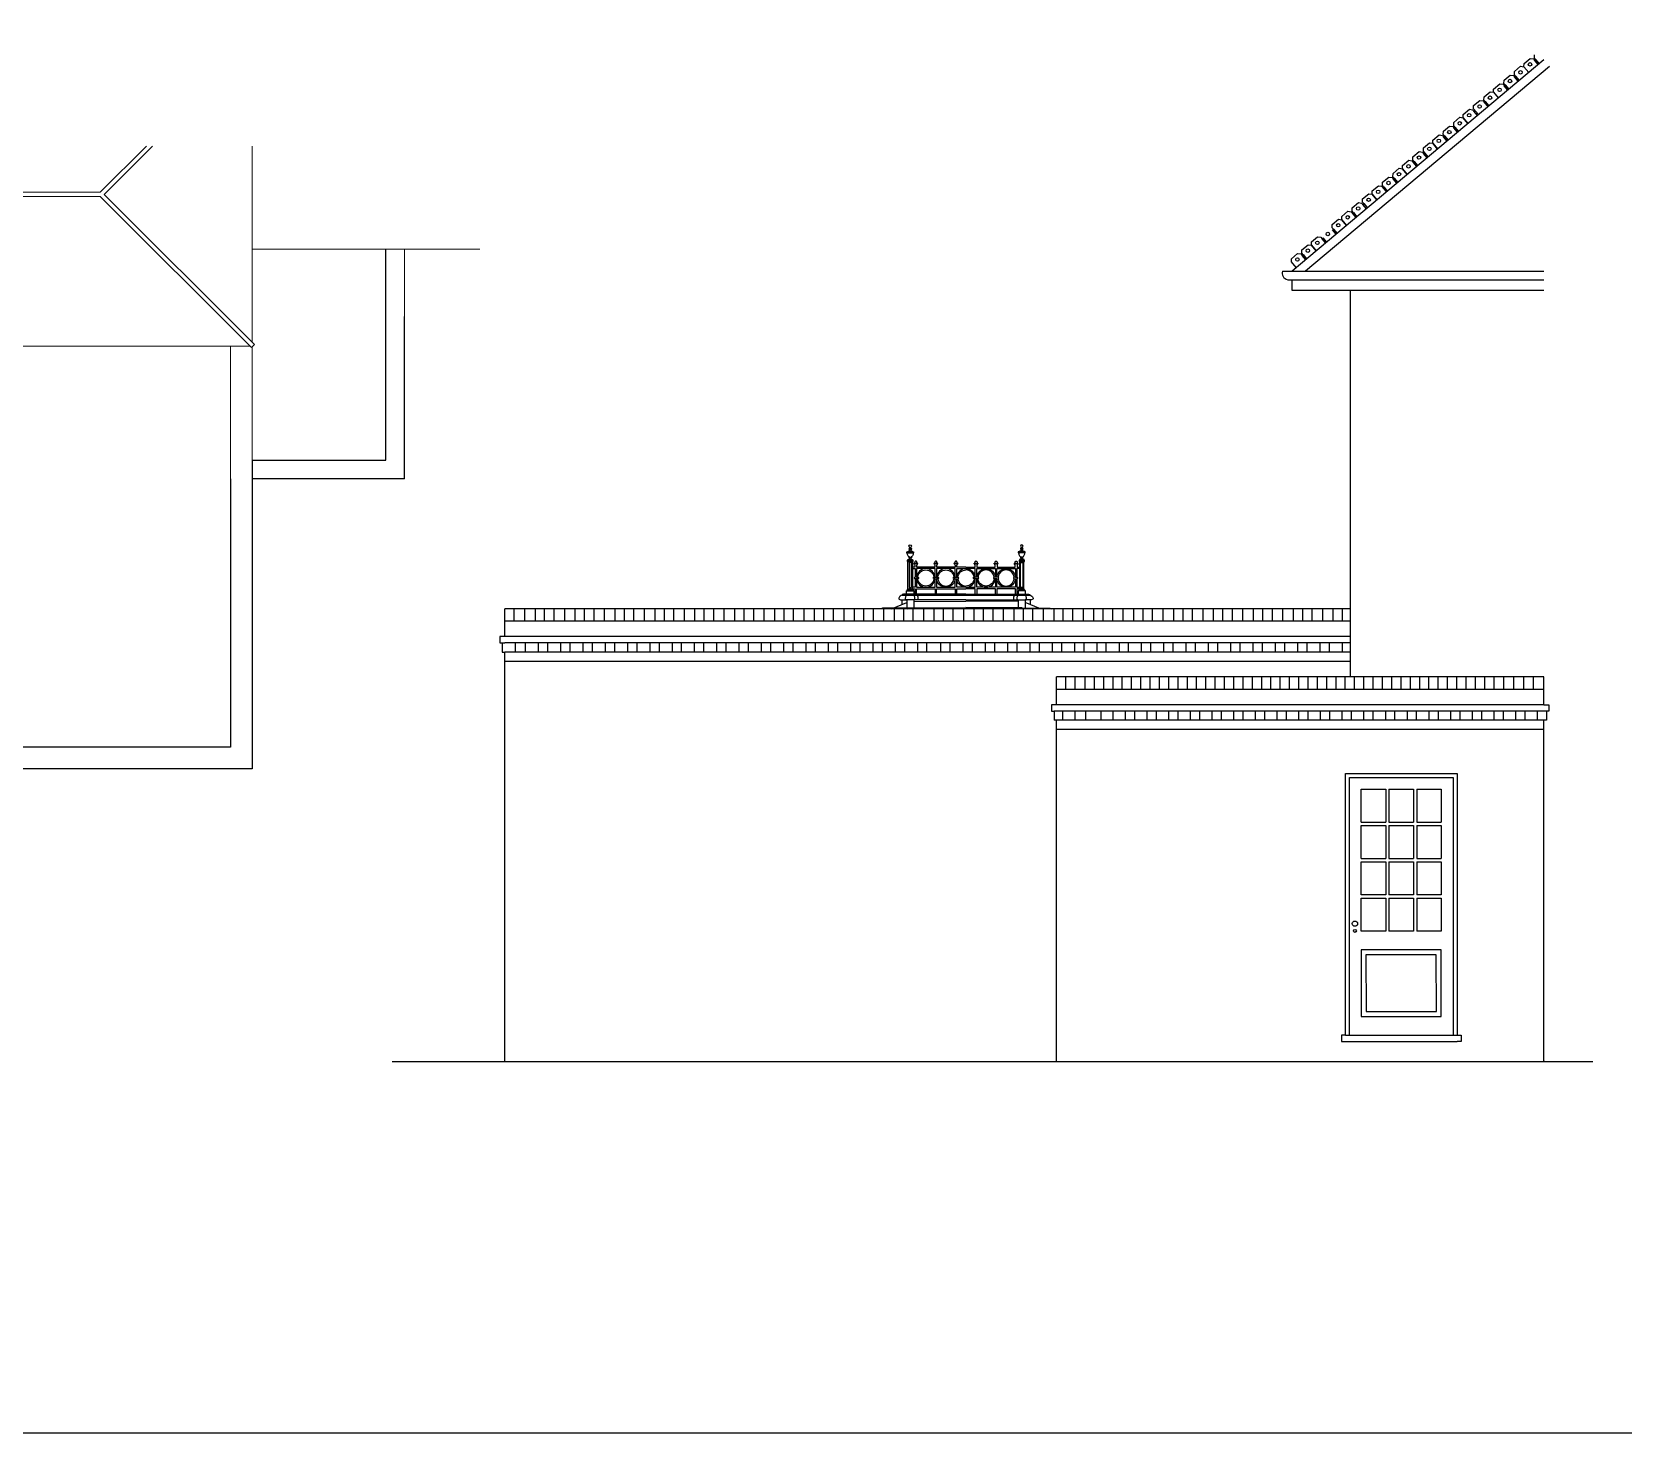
# Model space of a CAD drawing. Header units: millimetres. Extents: x -5841 to 140562, y 1006 to 102310.
# Drawn here: x 29485 to 42328, y 1006 to 12316 of the extents above; entities that cross this region are included whole.
import ezdxf

# ---------------------------------------------------------------- set-up
doc = ezdxf.new("R2010")
doc.units = ezdxf.units.MM
doc.header["$LTSCALE"] = 10
doc.layers.add('CONCEPT HOUSE', color=7, linetype='Continuous')
doc.layers.add('PDF17_0', color=7, linetype='Continuous')

msp = doc.modelspace()

# ---------------------------------------------------------------- linework, layer by layer
at = {"color": 140, "ltscale": 10, "transparency": 33554559}
for points in [[(41566.3, 11987.8), (41527.7, 12033.7), (41528.2, 12060.3), (41577.9, 12102.1), (41604.2, 12098.1), (41642.8, 12052.2)], [(41650.5, 12058.6), (41611.8, 12104.5), (41612.3, 12131.1)], [(41642.8, 12052.2), (41613.8, 12086.6), (41621.5, 12093), (41650.5, 12058.6)], [(41405.1, 11853.2), (41366.4, 11899.1), (41367, 11925.7), (41416.7, 11967.5), (41443, 11963.5), (41481.6, 11917.6)], [(41489.2, 11924), (41450.6, 11969.9), (41451.1, 11996.5), (41500.9, 12038.4), (41527.1, 12034.3), (41565.8, 11988.4)], [(41481.6, 11917.6), (41452.6, 11952), (41460.3, 11958.5), (41489.2, 11924)], [(41243.5, 11719), (41204.9, 11764.9), (41205.4, 11791.5), (41255.2, 11833.3), (41281.4, 11829.3), (41320.1, 11783.4)], [(41320.9, 11782.4), (41282.3, 11828.3), (41282.8, 11854.9), (41332.5, 11896.7), (41358.8, 11892.7), (41397.4, 11846.8)], [(41397.4, 11846.8), (41368.4, 11881.2), (41376.1, 11887.6), (41405.1, 11853.2)], [(41075.2, 11577.4), (41036.6, 11623.3), (41037.1, 11649.8), (41086.8, 11691.7), (41113.1, 11687.7), (41151.7, 11641.7)], [(41159.4, 11648.2), (41120.7, 11694.1), (41121.3, 11720.7), (41171, 11762.5), (41197.3, 11758.5), (41235.9, 11712.6)], [(41235.9, 11712.6), (41206.9, 11747), (41214.6, 11753.4), (41243.5, 11719)], [(40999.3, 11512.2), (40960.7, 11558.1), (40961.2, 11584.7), (41011, 11626.5), (41037.2, 11622.5), (41075.9, 11576.6)], [(41151.7, 11641.7), (41122.7, 11676.2), (41130.4, 11682.6), (41159.4, 11648.2)], [(40831, 11370.5), (40792.4, 11416.5), (40792.9, 11443), (40842.6, 11484.9), (40868.9, 11480.8), (40907.5, 11434.9)], [(40915.2, 11441.4), (40876.5, 11487.3), (40877.1, 11513.9), (40926.8, 11555.7), (40953.1, 11551.7), (40991.7, 11505.8)], [(40907.5, 11434.9), (40878.6, 11469.4), (40886.2, 11475.8), (40915.2, 11441.4)], [(40991.7, 11505.8), (40962.7, 11540.2), (40970.4, 11546.6), (40999.3, 11512.2)], [(40670, 11235.7), (40631.4, 11281.6), (40631.9, 11308.2), (40681.7, 11350), (40707.9, 11346), (40746.6, 11300.1)], [(40754.2, 11306.5), (40715.6, 11352.4), (40716.1, 11379), (40765.8, 11420.8), (40792.1, 11416.8), (40830.7, 11370.9)], [(40746.6, 11300.1), (40717.6, 11334.5), (40725.2, 11340.9), (40754.2, 11306.5)], [(40509, 11100.9), (40470.3, 11146.8), (40470.9, 11173.4), (40520.6, 11215.3), (40546.9, 11211.2), (40585.5, 11165.3)], [(40585.9, 11164.9), (40547.3, 11210.8), (40547.8, 11237.3), (40597.5, 11279.2), (40623.8, 11275.2), (40662.4, 11229.2)], [(40662.4, 11229.2), (40633.4, 11263.7), (40641.1, 11270.1), (40670, 11235.7)], [(40340.6, 10959.3), (40302, 11005.2), (40302.5, 11031.8), (40352.3, 11073.6), (40378.5, 11069.6), (40417.2, 11023.7)], [(40424.8, 11030.1), (40386.2, 11076), (40386.7, 11102.6), (40436.4, 11144.4), (40462.7, 11140.4), (40501.3, 11094.5)], [(40417.2, 11023.7), (40388.2, 11058.1), (40395.8, 11064.5), (40424.8, 11030.1)], [(40501.3, 11094.5), (40472.4, 11128.9), (40480, 11135.4), (40509, 11100.9)], [(40179.8, 10824.3), (40141.1, 10870.2), (40141.7, 10896.8), (40191.4, 10938.6), (40217.7, 10934.6), (40256.3, 10888.7)], [(40263.9, 10895.1), (40225.3, 10941), (40225.8, 10967.6), (40275.6, 11009.5), (40301.8, 11005.4), (40340.5, 10959.5)], [(40256.3, 10888.7), (40227.3, 10923.1), (40235, 10929.6), (40263.9, 10895.1)], [(40018.8, 10689.4), (39980.2, 10735.3), (39980.7, 10761.9), (40030.4, 10803.8), (40056.7, 10799.7), (40095.3, 10753.8)], [(40095.6, 10753.5), (40057, 10799.4), (40057.5, 10825.9), (40107.2, 10867.8), (40133.5, 10863.8), (40172.1, 10817.9)], [(40172.1, 10817.9), (40143.2, 10852.3), (40150.8, 10858.7), (40179.8, 10824.3)], [(39850.5, 10547.8), (39811.8, 10593.7), (39812.4, 10620.3), (39862.1, 10662.1), (39888.4, 10658.1), (39927, 10612.2)], [(40011.2, 10683), (39982.2, 10717.4), (39989.8, 10723.9), (40018.8, 10689.4)], [(39773.7, 10483.7), (39735, 10529.6), (39735.6, 10556.2), (39785.3, 10598.1), (39811.6, 10594), (39850.2, 10548.1)], [(39927, 10612.2), (39898, 10646.6), (39905.7, 10653), (39934.6, 10618.6)], [(39689.5, 10412.9), (39650.9, 10458.8), (39651.4, 10485.4), (39701.1, 10527.2), (39727.4, 10523.2), (39766, 10477.3)], [(39660.5, 10447.3), (39660.5, 10447.3), (39689.5, 10412.9)], [(39681.9, 10406.5), (39681.7, 10406.7)], [(39681.7, 10406.7), (39681.9, 10406.5)], [(39766, 10477.3), (39737, 10511.7), (39744.7, 10518.2), (39773.7, 10483.7)]]:
    msp.add_lwpolyline(points, dxfattribs=at)
for centre in [(41499.2, 11989.9), (41576.2, 12053.6), (41330.8, 11848.2), (41415, 11919.1), (41169.3, 11714), (41253.5, 11784.9), (41009.3, 11578.1), (41085.1, 11643.2), (40840.9, 11436.4), (40925.1, 11507.2), (40680, 11301.5), (40764.1, 11372.4), (40518.9, 11166.8), (40595.8, 11230.7), (40434.7, 11096), (40273.9, 10961), (40350.6, 11025.1), (40105.5, 10819.3), (40189.7, 10890.2), (39944.6, 10684.5), (40028.7, 10755.3), (39783.6, 10549.6), (39860.4, 10613.6), (39699.4, 10478.8)]:
    msp.add_circle(centre, 14, dxfattribs=at)
at = {"layer": 'CONCEPT HOUSE', "color": 140, "ltscale": 10}
for p, q in [((32342.8, 8858.9), (32342.8, 10560.9)), ((39578.4, 10385.7), (41688.7, 10385.7)), ((39620.8, 10315.7), (41688.7, 10315.7)), ((41688.7, 10229.9), (39656.6, 10229.9)), ((40126.8, 7109.4), (40126.8, 10229.9)), ((32492.5, 8709.3), (32492.5, 10020)), ((31262.2, 8858.9), (32342.8, 8858.9)), ((32492.5, 8709.3), (32087, 8709.3)), ((33301.8, 7435), (33301.8, 7660)), ((40126.8, 7660), (33301.8, 7660)), ((40126.8, 7560), (33301.8, 7560)), ((33301.8, 7435), (33261.8, 7435)), ((33261.8, 7435), (33261.8, 7385)), ((33261.8, 7385), (33301.8, 7385)), ((33281.8, 7385), (33281.8, 7310)), ((40126.8, 7435), (33301.8, 7435)), ((40126.8, 7385), (33301.8, 7385)), ((33281.8, 7310), (33301.8, 7310)), ((33301.8, 4005), (33301.8, 7310)), ((40126.8, 7310), (33301.8, 7310)), ((40126.8, 7235), (33301.8, 7235)), ((37754.9, 6884.4), (37754.9, 7109.4)), ((41688.9, 7109.4), (37754.9, 7109.4)), ((41688.9, 6884.4), (41688.9, 7109.4)), ((41688.9, 7009.4), (37754.9, 7009.4)), ((41688.9, 7012.2), (41689, 7012.2)), ((37754.9, 6884.4), (37714.9, 6884.4)), ((37714.9, 6884.4), (37714.9, 6834.4)), ((37714.9, 6834.4), (37734.9, 6834.4)), ((41728.9, 6834.4), (37734.9, 6834.4)), ((37734.9, 6834.4), (37734.9, 6759.4)), ((41688.9, 6884.4), (37754.9, 6884.4)), ((37829.9, 6884.4), (37829.9, 6884.5)), ((41688.9, 6884.4), (41728.9, 6884.4)), ((41708.9, 6834.4), (41708.9, 6759.4)), ((41728.9, 6884.4), (41728.9, 6834.4)), ((37754.9, 6759.4), (37734.9, 6759.4)), ((41708.9, 6759.4), (37734.9, 6759.4)), ((37754.9, 4005), (37754.9, 6759.4)), ((41688.9, 6684.4), (37754.9, 6684.4)), ((41688.9, 4010.8), (41688.9, 6759.5)), ((31087.6, 6542.2), (27412.6, 6542.2)), ((31262.6, 6367.2), (27237.6, 6367.2)), ((40086.3, 6171.8), (40085.9, 6173.8)), ((40086.3, 6171.8), (40086.4, 6171.8)), ((40412.3, 6203.8), (40412.3, 5936.8)), ((40438.3, 6203.8), (40438.3, 5936.8)), ((40636.3, 6203.8), (40636.3, 5936.8)), ((40662.3, 6203.8), (40662.3, 5936.8)), ((40214.3, 5936.8), (40412.3, 5936.8)), ((40214.3, 5910.8), (40412.3, 5910.8)), ((40412.3, 5910.8), (40412.3, 5643.8)), ((40438.3, 5936.8), (40636.3, 5936.8)), ((40438.3, 5910.8), (40438.3, 5643.8)), ((40438.3, 5910.8), (40636.3, 5910.8)), ((40636.3, 5910.8), (40636.3, 5643.8)), ((40662.3, 5936.8), (40860.5, 5936.8)), ((40662.3, 5910.8), (40662.3, 5643.8)), ((40662.3, 5910.8), (40860.5, 5910.8)), ((40214.3, 5643.8), (40412.3, 5643.8)), ((40214.3, 5617.8), (40412.3, 5617.8)), ((40412.3, 5617.8), (40412.3, 5350.8)), ((40438.3, 5643.8), (40636.3, 5643.8)), ((40438.3, 5617.8), (40438.3, 5350.8)), ((40438.3, 5617.8), (40636.3, 5617.8)), ((40636.3, 5617.8), (40636.3, 5350.8)), ((40662.3, 5643.8), (40860.5, 5643.8)), ((40662.3, 5617.8), (40662.3, 5350.8)), ((40662.3, 5617.8), (40860.5, 5617.8)), ((40214.3, 5324.8), (40412.3, 5324.8)), ((40412.3, 5324.8), (40412.3, 5057.8)), ((40438.3, 5324.8), (40438.3, 5057.8)), ((40438.3, 5324.8), (40636.3, 5324.8)), ((40636.3, 5324.8), (40636.3, 5057.8)), ((40662.3, 5324.8), (40662.3, 5057.8)), ((40662.3, 5324.8), (40860.5, 5324.8)), ((40087.7, 4218.2), (40988.9, 4218.2)), ((40087.7, 4168.2), (40988.9, 4168.2)), ((32392.4, 4005), (42082.7, 4005)), ((41688.9, 4010.8), (41688.9, 4005))]:
    msp.add_line(p, q, dxfattribs=at)
at = {"layer": 'CONCEPT HOUSE', "color": 140, "ltscale": 10, "transparency": 33554559}
for p, q in [((36506.8, 7732.3), (36506.8, 7694.4)), ((36508.9, 7768.3), (37539.8, 7768.3)), ((36546.4, 7732.3), (36546.4, 7660)), ((36602.3, 7732.3), (36602.3, 7668.3)), ((37446.4, 7732.3), (37446.4, 7668.3)), ((37502.3, 7732.3), (37502.3, 7660)), ((37541.8, 7732.3), (37541.8, 7694.4)), ((33378.8, 7560.1), (33378.8, 7660)), ((33463.8, 7560.1), (33463.8, 7660)), ((33548.8, 7560.1), (33548.8, 7660)), ((33623.8, 7560.1), (33623.8, 7660)), ((33700.8, 7560.1), (33700.8, 7660)), ((33785.8, 7560.1), (33785.8, 7660)), ((33870.8, 7560.1), (33870.8, 7660)), ((33945.8, 7560.1), (33945.8, 7660)), ((34022.8, 7560.1), (34022.8, 7660)), ((34107.8, 7560.1), (34107.8, 7660)), ((34192.8, 7560.1), (34192.8, 7660)), ((34267.8, 7560.1), (34267.8, 7660)), ((34344.8, 7560.1), (34344.8, 7660)), ((34429.8, 7560.1), (34429.8, 7660)), ((34514.8, 7560.1), (34514.8, 7660)), ((34589.8, 7560.1), (34589.8, 7660)), ((34666.8, 7560.1), (34666.8, 7660)), ((34751.8, 7560.1), (34751.8, 7660)), ((34836.8, 7560.1), (34836.8, 7660)), ((34911.8, 7560.1), (34911.8, 7660)), ((34988.8, 7560.1), (34988.8, 7660)), ((35073.8, 7560.1), (35073.8, 7660)), ((35158.8, 7560.1), (35158.8, 7660)), ((35233.8, 7560.1), (35233.8, 7660)), ((35310.8, 7560.1), (35310.8, 7660)), ((35395.8, 7560.1), (35395.8, 7660)), ((35480.8, 7560.1), (35480.8, 7660)), ((35555.8, 7560.1), (35555.8, 7660)), ((35632.8, 7560.1), (35632.8, 7660)), ((35717.8, 7560.1), (35717.8, 7660)), ((35802.8, 7560.1), (35802.8, 7660)), ((35877.8, 7560.1), (35877.8, 7660)), ((35954.8, 7560.1), (35954.8, 7660)), ((36039.8, 7560.1), (36039.8, 7660)), ((36124.8, 7560.1), (36124.8, 7660)), ((36199.8, 7560.1), (36199.8, 7660)), ((36276.8, 7560.1), (36276.8, 7660)), ((36361.8, 7560.1), (36361.8, 7660)), ((36446.8, 7560.1), (36446.8, 7660)), ((36521.8, 7560.1), (36521.8, 7660)), ((36598.8, 7560.1), (36598.8, 7660)), ((36683.8, 7560.1), (36683.8, 7660)), ((36768.8, 7560.1), (36768.8, 7660)), ((36843.8, 7560.1), (36843.8, 7660)), ((36920.8, 7560.1), (36920.8, 7660)), ((37005.8, 7560.1), (37005.8, 7660)), ((37090.8, 7560.1), (37090.8, 7660)), ((37165.8, 7560.1), (37165.8, 7660)), ((37242.8, 7560.1), (37242.8, 7660)), ((37327.8, 7560.1), (37327.8, 7660)), ((37412.8, 7560.1), (37412.8, 7660)), ((37487.8, 7560.1), (37487.8, 7660)), ((37564.8, 7560.1), (37564.8, 7660)), ((37649.8, 7560.1), (37649.8, 7660)), ((37734.8, 7560.1), (37734.8, 7660)), ((37809.8, 7560.1), (37809.8, 7660)), ((37886.8, 7560.1), (37886.8, 7660)), ((37971.8, 7560.1), (37971.8, 7660)), ((38056.8, 7560.1), (38056.8, 7660)), ((38131.8, 7560.1), (38131.8, 7660)), ((38208.8, 7560.1), (38208.8, 7660)), ((38293.8, 7560.1), (38293.8, 7660)), ((38378.8, 7560.1), (38378.8, 7660)), ((38453.8, 7560.1), (38453.8, 7660)), ((38530.8, 7560.1), (38530.8, 7660)), ((38615.8, 7560.1), (38615.8, 7660)), ((38700.8, 7560.1), (38700.8, 7660)), ((38775.8, 7560.1), (38775.8, 7660)), ((38852.8, 7560.1), (38852.8, 7660)), ((38937.8, 7560.1), (38937.8, 7660)), ((39022.8, 7560.1), (39022.8, 7660)), ((39097.8, 7560.1), (39097.8, 7660)), ((39174.8, 7560.1), (39174.8, 7660)), ((39259.8, 7560.1), (39259.8, 7660)), ((39344.8, 7560.1), (39344.8, 7660)), ((39419.8, 7560.1), (39419.8, 7660)), ((39496.8, 7560.1), (39496.8, 7660)), ((39581.8, 7560.1), (39581.8, 7660)), ((39666.8, 7560.1), (39666.8, 7660)), ((39741.8, 7560.1), (39741.8, 7660)), ((39818.8, 7560.1), (39818.8, 7660)), ((39903.8, 7560.1), (39903.8, 7660)), ((39988.8, 7560.1), (39988.8, 7660)), ((40063.8, 7560.1), (40063.8, 7660)), ((33386.8, 7385), (33386.8, 7310)), ((33466.8, 7385), (33466.8, 7310)), ((33571.8, 7385), (33571.8, 7310)), ((33646.8, 7385), (33646.8, 7310)), ((33751.8, 7385), (33751.8, 7310)), ((33826.8, 7385), (33826.8, 7310)), ((33931.8, 7385), (33931.8, 7310)), ((34006.8, 7385), (34006.8, 7310)), ((34111.8, 7385), (34111.8, 7310)), ((34186.8, 7385), (34186.8, 7310)), ((34291.8, 7385), (34291.8, 7310)), ((34366.8, 7385), (34366.8, 7310)), ((34471.8, 7385), (34471.8, 7310)), ((34546.8, 7385), (34546.8, 7310)), ((34651.8, 7385), (34651.8, 7310)), ((34726.8, 7385), (34726.8, 7310)), ((34831.8, 7385), (34831.8, 7310)), ((34906.8, 7385), (34906.8, 7310)), ((35011.8, 7385), (35011.8, 7310)), ((35086.8, 7385), (35086.8, 7310)), ((35191.8, 7385), (35191.8, 7310)), ((35266.8, 7385), (35266.8, 7310)), ((35371.8, 7385), (35371.8, 7310)), ((35446.8, 7385), (35446.8, 7310)), ((35551.8, 7385), (35551.8, 7310)), ((35626.8, 7385), (35626.8, 7310)), ((35731.8, 7385), (35731.8, 7310)), ((35806.8, 7385), (35806.8, 7310)), ((35911.8, 7385), (35911.8, 7310)), ((35986.8, 7385), (35986.8, 7310)), ((36091.8, 7385), (36091.8, 7310)), ((36166.8, 7385), (36166.8, 7310)), ((36271.8, 7385), (36271.8, 7310)), ((36346.8, 7385), (36346.8, 7310)), ((36451.8, 7385), (36451.8, 7310)), ((36526.8, 7385), (36526.8, 7310)), ((36631.8, 7385), (36631.8, 7310)), ((36706.8, 7385), (36706.8, 7310)), ((36819.3, 7385), (36819.3, 7310)), ((36894.3, 7385), (36894.3, 7310)), ((36999.3, 7385), (36999.3, 7310)), ((37074.3, 7385), (37074.3, 7310)), ((37179.3, 7385), (37179.3, 7310)), ((37254.3, 7385), (37254.3, 7310)), ((37359.3, 7385), (37359.3, 7310)), ((37434.3, 7385), (37434.3, 7310)), ((37539.3, 7385), (37539.3, 7310)), ((37614.3, 7385), (37614.3, 7310)), ((37719.3, 7385), (37719.3, 7310)), ((37794.3, 7385), (37794.3, 7310)), ((37899.3, 7385), (37899.3, 7310)), ((37974.3, 7385), (37974.3, 7310)), ((38079.3, 7385), (38079.3, 7310)), ((38154.3, 7385), (38154.3, 7310)), ((38259.3, 7385), (38259.3, 7310)), ((38334.3, 7385), (38334.3, 7310)), ((38439.3, 7385), (38439.3, 7310)), ((38514.3, 7385), (38514.3, 7310)), ((38619.3, 7385), (38619.3, 7310)), ((38694.3, 7385), (38694.3, 7310)), ((38799.3, 7385), (38799.3, 7310)), ((38874.3, 7385), (38874.3, 7310)), ((38979.3, 7385), (38979.3, 7310)), ((39054.3, 7385), (39054.3, 7310)), ((39159.3, 7385), (39159.3, 7310)), ((39234.3, 7385), (39234.3, 7310)), ((39339.3, 7385), (39339.3, 7310)), ((39414.3, 7385), (39414.3, 7310)), ((39519.3, 7385), (39519.3, 7310)), ((39594.3, 7385), (39594.3, 7310)), ((39699.3, 7385), (39699.3, 7310)), ((39774.3, 7385), (39774.3, 7310)), ((39879.3, 7385), (39879.3, 7310)), ((39954.3, 7385), (39954.3, 7310)), ((40059.3, 7385), (40059.3, 7310)), ((37829.9, 7009.5), (37829.9, 7109.4)), ((37904.9, 7009.5), (37904.9, 7109.4)), ((37985.9, 7009.5), (37985.9, 7109.4)), ((38060.9, 7009.5), (38060.9, 7109.4)), ((38135.9, 7009.5), (38135.9, 7109.4)), ((38210.9, 7009.5), (38210.9, 7109.4)), ((38285.9, 7009.5), (38285.9, 7109.4)), ((38360.9, 7009.5), (38360.9, 7109.4)), ((38435.9, 7009.5), (38435.9, 7109.4)), ((38510.9, 7009.5), (38510.9, 7109.4)), ((38585.9, 7009.5), (38585.9, 7109.4)), ((38660.9, 7009.5), (38660.9, 7109.4)), ((38735.9, 7009.5), (38735.9, 7109.4)), ((38810.9, 7009.5), (38810.9, 7109.4)), ((38885.9, 7009.5), (38885.9, 7109.4)), ((38960.9, 7009.5), (38960.9, 7109.4)), ((39035.9, 7009.5), (39035.9, 7109.4)), ((39110.9, 7009.5), (39110.9, 7109.4)), ((39185.9, 7009.5), (39185.9, 7109.4)), ((39260.9, 7009.5), (39260.9, 7109.4)), ((39335.9, 7009.5), (39335.9, 7109.4)), ((39410.9, 7009.5), (39410.9, 7109.4)), ((39485.9, 7009.5), (39485.9, 7109.4)), ((39560.9, 7009.5), (39560.9, 7109.4)), ((39635.9, 7009.5), (39635.9, 7109.4)), ((39710.9, 7009.5), (39710.9, 7109.4)), ((39785.9, 7009.5), (39785.9, 7109.4)), ((39860.9, 7009.5), (39860.9, 7109.4)), ((39935.9, 7009.5), (39935.9, 7109.4)), ((40010.9, 7009.5), (40010.9, 7109.4)), ((40085.9, 7009.5), (40085.9, 7109.4)), ((40160.9, 7009.5), (40160.9, 7109.4)), ((40235.9, 7009.5), (40235.9, 7109.4)), ((40310.9, 7009.5), (40310.9, 7109.4)), ((40385.9, 7009.5), (40385.9, 7109.4)), ((40460.9, 7009.5), (40460.9, 7109.4)), ((40535.9, 7009.5), (40535.9, 7109.4)), ((40610.9, 7009.5), (40610.9, 7109.4)), ((40685.9, 7009.5), (40685.9, 7109.4)), ((40760.9, 7009.5), (40760.9, 7109.4)), ((40835.9, 7009.5), (40835.9, 7109.4)), ((40910.9, 7009.5), (40910.9, 7109.4)), ((40985.9, 7009.5), (40985.9, 7109.4)), ((41060.9, 7009.5), (41060.9, 7109.4)), ((41135.9, 7009.5), (41135.9, 7109.4)), ((41210.9, 7009.5), (41210.9, 7109.4)), ((41285.9, 7009.5), (41285.9, 7109.4)), ((41365.9, 7009.5), (41365.9, 7109.4)), ((41445.9, 7009.5), (41445.9, 7109.4)), ((41525.9, 7009.5), (41525.9, 7109.4)), ((41605.9, 7009.5), (41605.9, 7109.4)), ((37802.9, 6834.4), (37802.9, 6759.4)), ((37902.9, 6834.4), (37902.9, 6759.4)), ((37988.3, 6834.4), (37988.3, 6759.4)), ((38112.3, 6834.4), (38112.3, 6759.4)), ((38208.9, 6834.4), (38208.9, 6759.4)), ((38308.9, 6834.4), (38308.9, 6759.4)), ((38383.9, 6834.4), (38383.9, 6759.4)), ((38483.9, 6834.4), (38483.9, 6759.4)), ((38558.9, 6834.4), (38558.9, 6759.4)), ((38658.9, 6834.4), (38658.9, 6759.4)), ((38733.9, 6834.4), (38733.9, 6759.4)), ((38833.9, 6834.4), (38833.9, 6759.4)), ((38908.9, 6834.4), (38908.9, 6759.4)), ((39008.9, 6834.4), (39008.9, 6759.4)), ((39083.9, 6834.4), (39083.9, 6759.4)), ((39183.9, 6834.4), (39183.9, 6759.4)), ((39258.9, 6834.4), (39258.9, 6759.4)), ((39358.9, 6834.4), (39358.9, 6759.4)), ((39433.9, 6834.4), (39433.9, 6759.4)), ((39533.9, 6834.4), (39533.9, 6759.4)), ((39608.9, 6834.4), (39608.9, 6759.4)), ((39708.9, 6834.4), (39708.9, 6759.4)), ((39783.9, 6834.4), (39783.9, 6759.4)), ((39883.9, 6834.4), (39883.9, 6759.4)), ((39958.9, 6834.4), (39958.9, 6759.4)), ((40058.9, 6834.4), (40058.9, 6759.4)), ((40133.9, 6834.4), (40133.9, 6759.4)), ((40233.9, 6834.4), (40233.9, 6759.4)), ((40308.9, 6834.4), (40308.9, 6759.4)), ((40408.9, 6834.4), (40408.9, 6759.4)), ((40483.9, 6834.4), (40483.9, 6759.4)), ((40583.9, 6834.4), (40583.9, 6759.4)), ((40658.9, 6834.4), (40658.9, 6759.4)), ((40758.9, 6834.4), (40758.9, 6759.4)), ((40833.9, 6834.4), (40833.9, 6759.4)), ((40933.9, 6834.4), (40933.9, 6759.4)), ((41008.9, 6834.4), (41008.9, 6759.4)), ((41108.9, 6834.4), (41108.9, 6759.4)), ((41183.9, 6834.4), (41183.9, 6759.4)), ((41283.9, 6834.4), (41283.9, 6759.4)), ((41358.9, 6834.4), (41358.9, 6759.4)), ((41458.9, 6834.4), (41458.9, 6759.4)), ((41533.9, 6834.4), (41533.9, 6759.4)), ((41633.9, 6834.4), (41633.9, 6759.4))]:
    msp.add_line(p, q, dxfattribs=at)
at = {"layer": 'CONCEPT HOUSE', "color": 40, "ltscale": 10, "true_color": 0xf8d731}
msp.add_lwpolyline([(1240.5, 35787.1), (54043.3, 35787.1), (54043.3, 1005.7), (1240.5, 1005.7)], close=True, dxfattribs=at)
at = {"layer": 'CONCEPT HOUSE', "color": 140, "ltscale": 10}
for points in [[(41688.5, 12090.7), (39656.6, 10385.7)], [(41733.5, 12037.1), (39765.5, 10385.7)], [(39656.6, 10229.9), (39656.6, 10315.7)], [(31262.6, 8858.9), (31262.6, 6367.2)], [(31087.6, 8709.3), (31087.6, 6542.2)], [(32087, 8709.3), (31262.6, 8709.3)], [(40087.3, 4218.2), (40087.3, 6330.8), (40987.5, 6330.8), (40988.9, 4218.2)], [(40119.3, 4218.2), (40119.3, 6298.8), (40955.5, 6298.8), (40956.9, 4218.2)], [(40214.3, 5936.8), (40214.3, 6203.8), (40412.3, 6203.8)], [(40438.3, 6203.8), (40537.4, 6203.8), (40636.3, 6203.8)], [(40662.3, 6203.8), (40860.5, 6203.8), (40860.5, 5936.8)], [(40214.3, 5643.8), (40214.3, 5910.8)], [(40860.5, 5910.8), (40860.5, 5643.8)], [(40412.3, 5350.8), (40214.3, 5350.8), (40214.3, 5617.8)], [(40860.5, 5617.8), (40860.5, 5350.8), (40662.3, 5350.8)], [(40412.3, 5057.8), (40214.3, 5057.8), (40214.3, 5324.8)], [(40636.3, 5350.8), (40438.3, 5350.8)], [(40860.5, 5324.8), (40860.5, 5057.8), (40662.3, 5057.8)], [(40636.3, 5057.8), (40438.3, 5057.8)], [(40087.7, 4218.2), (40055.7, 4218.2), (40055.7, 4168.2), (40087.7, 4168.2)], [(40988.9, 4218.2), (41020.9, 4218.2), (41020.9, 4168.2), (40988.9, 4168.2)]]:
    msp.add_lwpolyline(points, dxfattribs=at)
at = {"layer": 'CONCEPT HOUSE', "color": 140, "ltscale": 10, "transparency": 33554559}
for points in [[(36545.3, 7776.3), (36545.3, 7803.3), (36548.3, 7803.3, -0.0510993), (36548.8, 7807.8, -0.0649481), (36549.9, 7811.1, -0.1042029), (36552, 7813.7, -0.1747045), (36553.8, 7814.3), (36553.8, 7821.3), (36556.3, 7821.3), (36556.3, 8041.3), (36552.8, 8041.3), (36552.8, 8051.3), (36555.8, 8051.3), (36555.8, 8056.3), (36559.8, 8056.3, -0.1398892), (36560.3, 8058.1, -0.1071181), (36562, 8059.9, -0.0542054), (36563.6, 8060.7), (36566.1, 8061.7, 0.5881688), (36567.3, 8070.3), (36565.3, 8071.8, -0.7207592), (36566.8, 8076.3), (36566.9, 8076.3, 0.808512), (36567.2, 8077.9, -0.0280987), (36565.4, 8078.8, -0.1068416), (36557, 8086.6, -0.0823139), (36551.8, 8097.5, -0.07067), (36549.8, 8111.3), (36546.8, 8111.3), (36546.8, 8118.3), (36552.8, 8118.3), (36552.8, 8122.3, 0.0823704), (36559.5, 8123.4, 0.0902904), (36564.9, 8126.4, 0.1043382), (36568.6, 8131.1, 0.1170359), (36569.8, 8136.3), (36567.3, 8136.3), (36567.3, 8140.3, -1), (36567.3, 8148.3, 0.1321725), (36569, 8148.8, 0.1066645), (36570.5, 8150.2, 0.0833236), (36571.5, 8152.1, 0.0720181), (36571.8, 8154.6, -8.2792156), (36576.8, 8154.6, 0.0720181), (36577.2, 8152.1, 0.0833236), (36578.1, 8150.2, 0.1066645), (36579.7, 8148.8, 0.1321725), (36581.3, 8148.3, -1), (36581.3, 8140.3), (36581.3, 8136.3), (36578.8, 8136.3, 0.1170359), (36580.1, 8131.1, 0.1043382), (36583.8, 8126.4, 0.0902904), (36589.2, 8123.4, 0.0823704), (36595.8, 8122.3), (36595.8, 8118.3), (36601.8, 8118.3), (36601.8, 8111.3), (36598.8, 8111.3, -0.07067), (36596.9, 8097.5, -0.0823139), (36591.7, 8086.6, -0.1068416), (36583.2, 8078.8, -0.0280987), (36581.5, 8077.9, 0.808512), (36581.8, 8076.3), (36581.8, 8076.3, -0.7207592), (36583.3, 8071.8), (36581.3, 8070.3, 0.5881688), (36582.5, 8061.7), (36585.1, 8060.7, -0.0542054), (36586.6, 8059.9, -0.1071181), (36588.3, 8058.1, -0.1398892), (36588.8, 8056.3), (36592.8, 8056.3), (36592.8, 8051.3), (36595.8, 8051.3), (36595.8, 8041.3), (36592.3, 8041.3), (36592.3, 7821.3), (36594.8, 7821.3), (36594.8, 7814.3, -0.1747045), (36596.7, 7813.7, -0.1042029), (36598.7, 7811.1, -0.0649481), (36599.9, 7807.8, -0.0510993), (36600.3, 7803.3), (36603.3, 7803.3), (36603.3, 7776.3)], [(36571.8, 8154.6, 0.1207844), (36576.8, 8154.6)], [(37503.3, 7776.3), (37503.3, 7803.3), (37500.3, 7803.3, 0.0510993), (37499.9, 7807.8, 0.0649481), (37498.7, 7811.1, 0.1042029), (37496.7, 7813.7, 0.1747045), (37494.8, 7814.3), (37494.8, 7821.3), (37492.3, 7821.3), (37492.3, 8041.3), (37495.8, 8041.3), (37495.8, 8051.3), (37492.8, 8051.3), (37492.8, 8056.3), (37488.8, 8056.3, 0.1398892), (37488.3, 8058.1, 0.1071181), (37486.6, 8059.9, 0.0542054), (37485.1, 8060.7), (37482.5, 8061.7, -0.5881688), (37481.3, 8070.3), (37483.3, 8071.8, 0.7207592), (37481.8, 8076.3), (37481.8, 8076.3, -0.808512), (37481.5, 8077.9, 0.0280987), (37483.2, 8078.8, 0.1068416), (37491.7, 8086.6, 0.0823139), (37496.9, 8097.5, 0.07067), (37498.8, 8111.3), (37501.8, 8111.3), (37501.8, 8118.3), (37495.8, 8118.3), (37495.8, 8122.3, -0.0823704), (37489.2, 8123.4, -0.0902904), (37483.8, 8126.4, -0.1043382), (37480.1, 8131.1, -0.1170359), (37478.8, 8136.3), (37481.3, 8136.3), (37481.3, 8140.3, 1), (37481.3, 8148.3, -0.1321725), (37479.7, 8148.8, -0.1066645), (37478.1, 8150.2, -0.0833236), (37477.2, 8152.1, -0.0720181), (37476.8, 8154.6, 8.2792156), (37471.8, 8154.6, -0.0720181), (37471.5, 8152.1, -0.0833236), (37470.5, 8150.2, -0.1066645), (37469, 8148.8, -0.1321725), (37467.3, 8148.3, 1), (37467.3, 8140.3), (37467.3, 8136.3), (37469.8, 8136.3, -0.1170359), (37468.6, 8131.1, -0.1043382), (37464.9, 8126.4, -0.0902904), (37459.5, 8123.4, -0.0823704), (37452.8, 8122.3), (37452.8, 8118.3), (37446.8, 8118.3), (37446.8, 8111.3), (37449.8, 8111.3, 0.07067), (37451.8, 8097.5, 0.0823139), (37457, 8086.6, 0.1068416), (37465.4, 8078.8, 0.0280987), (37467.2, 8077.9, -0.808512), (37466.9, 8076.3), (37466.8, 8076.3, 0.7207592), (37465.3, 8071.8), (37467.3, 8070.3, -0.5881688), (37466.1, 8061.7), (37463.6, 8060.7, 0.0542054), (37462, 8059.9, 0.1071181), (37460.3, 8058.1, 0.1398892), (37459.8, 8056.3), (37455.8, 8056.3), (37455.8, 8051.3), (37452.8, 8051.3), (37452.8, 8041.3), (37456.3, 8041.3), (37456.3, 7821.3), (37453.8, 7821.3), (37453.8, 7814.3, 0.1747045), (37452, 7813.7, 0.1042029), (37449.9, 7811.1, 0.0649481), (37448.8, 7807.8, 0.0510993), (37448.3, 7803.3), (37445.3, 7803.3), (37445.3, 7776.3)], [(37476.8, 8154.6, -0.1207844), (37471.8, 8154.6)], [(36565.3, 8071.8, 0.1622777), (36566.8, 8071.3)], [(36581.8, 8071.3, 0.1622777), (36583.3, 8071.8)], [(37024.3, 7995.5), (36950.8, 7995.5), (36950.8, 8008.2, -0.2759395), (36960.3, 8024.5, 0.1220373), (36952.3, 8029, 0.0635643), (36951.5, 8035.7, 0.0765949), (36949.3, 8040.9, 0.1071428), (36945.6, 8044.7, 0.1226219), (36943.3, 8045.5, 0.1226219), (36941.1, 8044.7, 0.1071428), (36937.4, 8040.9, 0.0765949), (36935.2, 8035.7, 0.0635643), (36934.3, 8029, 0.1220378), (36926.3, 8024.5, -0.2759395), (36935.8, 8008.2), (36935.8, 7995.5), (36788.8, 7995.5), (36788.8, 8008.2, -0.2759395), (36798.3, 8024.5, 0.1220373), (36790.3, 8029, 0.0635643), (36789.5, 8035.7, 0.0765949), (36787.3, 8040.9, 0.1071428), (36783.6, 8044.7, 0.1226219), (36781.3, 8045.5, 0.1226219), (36779.1, 8044.7, 0.1071428), (36775.4, 8040.9, 0.0765949), (36773.2, 8035.7, 0.0635643), (36772.3, 8029, 0.1220378), (36764.3, 8024.5, -0.2759395), (36773.8, 8008.2), (36773.8, 7995.5), (36626.8, 7995.5), (36626.8, 8008.2, -0.2759395), (36636.3, 8024.5, 0.1220373), (36628.3, 8029, 0.0635643), (36627.5, 8035.7, 0.0765949), (36625.3, 8040.9, 0.1071428), (36621.6, 8044.7, 0.1226219), (36619.3, 8045.5, 0.1226219), (36617.1, 8044.7, 0.1071428), (36613.4, 8040.9, 0.0765949), (36611.2, 8035.7, 0.0635643), (36610.3, 8029, 0.1220378), (36602.3, 8024.5, -0.2759395), (36611.8, 8008.2), (36611.8, 7995.5), (36592.3, 7995.5)], [(36592.3, 7983.5), (36613.3, 7983.5), (36613.3, 7914.5, 1), (36613.3, 7902.5), (36613.3, 7833.5), (36592.3, 7833.5)], [(36619.3, 8019, 0.2076087), (36610.3, 8029)], [(36619.3, 8019, 0.2076087), (36610.3, 8029)], [(36619.3, 8019, -0.2076087), (36628.3, 8029)], [(36628.3, 8029, 0.2076087), (36619.3, 8019)], [(36781.3, 8019, 0.2076087), (36772.3, 8029)], [(36781.3, 8019, 0.2076087), (36772.3, 8029)], [(36781.3, 8019, -0.2076087), (36790.3, 8029)], [(36790.3, 8029, 0.2076087), (36781.3, 8019)], [(36943.3, 8019, 0.2076087), (36934.3, 8029)], [(36943.3, 8019, 0.2076087), (36934.3, 8029)], [(36943.3, 8019, -0.2076087), (36952.3, 8029)], [(36952.3, 8029, 0.2076087), (36943.3, 8019)], [(37024.3, 7833.5), (36949.3, 7833.5), (36949.3, 7902.5), (36959.6, 7902.5, 1), (36959.6, 7914.5), (36949.3, 7914.5), (36949.3, 7983.5), (37024.3, 7983.5)], [(37024.3, 7983.5, 0.3909469), (36949.6, 7914.5), (36959.6, 7914.5, -0.3873907), (37024.3, 7973.5)], [(37024.3, 7995.5), (37097.8, 7995.5), (37097.8, 8008.2, 0.2759395), (37088.3, 8024.5, -0.1220373), (37096.3, 8029, -0.0635643), (37097.2, 8035.7, -0.0765949), (37099.4, 8040.9, -0.1071428), (37103.1, 8044.7, -0.1226219), (37105.3, 8045.5, -0.1226219), (37107.6, 8044.7, -0.1071428), (37111.3, 8040.9, -0.0765949), (37113.5, 8035.7, -0.0635643), (37114.3, 8029, -0.1220378), (37122.3, 8024.5, 0.2759395), (37112.8, 8008.2), (37112.8, 7995.5), (37259.8, 7995.5), (37259.8, 8008.2, 0.2759395), (37250.3, 8024.5, -0.1220373), (37258.3, 8029, -0.0635643), (37259.2, 8035.7, -0.0765949), (37261.4, 8040.9, -0.1071428), (37265.1, 8044.7, -0.1226219), (37267.3, 8045.5, -0.1226219), (37269.6, 8044.7, -0.1071428), (37273.3, 8040.9, -0.0765949), (37275.5, 8035.7, -0.0635643), (37276.3, 8029, -0.1220378), (37284.3, 8024.5, 0.2759395), (37274.8, 8008.2), (37274.8, 7995.5), (37421.8, 7995.5), (37421.8, 8008.2, 0.2759395), (37412.3, 8024.5, -0.1220373), (37420.3, 8029, -0.0635643), (37421.2, 8035.7, -0.0765949), (37423.4, 8040.9, -0.1071428), (37427.1, 8044.7, -0.1226219), (37429.3, 8045.5, -0.1226219), (37431.6, 8044.7, -0.1071428), (37435.3, 8040.9, -0.0765949), (37437.5, 8035.7, -0.0635643), (37438.3, 8029, -0.1220378), (37446.3, 8024.5, 0.2759395), (37436.8, 8008.2), (37436.8, 7995.5), (37456.3, 7995.5)], [(37024.3, 7983.5, -0.3909469), (37099.1, 7914.5), (37089.1, 7914.5, 0.3873907), (37024.3, 7973.5)], [(37024.3, 7833.5), (37099.3, 7833.5), (37099.3, 7902.5), (37089.1, 7902.5, -1), (37089.1, 7914.5), (37099.3, 7914.5), (37099.3, 7983.5), (37024.3, 7983.5)], [(37105.3, 8019, 0.2076087), (37096.3, 8029)], [(37096.3, 8029, -0.2076087), (37105.3, 8019)], [(37105.3, 8019, -0.2076087), (37114.3, 8029)], [(37105.3, 8019, -0.2076087), (37114.3, 8029)], [(37267.3, 8019, 0.2076087), (37258.3, 8029)], [(37258.3, 8029, -0.2076087), (37267.3, 8019)], [(37267.3, 8019, -0.2076087), (37276.3, 8029)], [(37267.3, 8019, -0.2076087), (37276.3, 8029)], [(37429.3, 8019, 0.2076087), (37420.3, 8029)], [(37420.3, 8029, -0.2076087), (37429.3, 8019)], [(37429.3, 8019, -0.2076087), (37438.3, 8029)], [(37429.3, 8019, -0.2076087), (37438.3, 8029)], [(37456.3, 7983.5), (37435.3, 7983.5), (37435.3, 7914.5, -1), (37435.3, 7902.5), (37435.3, 7833.5), (37456.3, 7833.5)], [(37466.8, 8071.3, -0.1622777), (37465.3, 8071.8)], [(37483.3, 8071.8, -0.1622777), (37481.8, 8071.3)], [(37024.3, 7833.5, -0.3909469), (36949.6, 7902.5), (36959.6, 7902.5, 0.3873907), (37024.3, 7843.5, 0.3873907)], [(37024.3, 7833.5, 0.3909469), (37099.1, 7902.5), (37089.1, 7902.5, -0.3873907), (37024.3, 7843.5, -0.3873907)], [(37024.3, 7776.3), (36519.3, 7776.3), (36510.7, 7775.4, 0.3838189), (36509.8, 7774.4), (36509.8, 7769.3, -0.4021865), (36508.9, 7768.3, 0.344319), (36483.1, 7746.4, 0.4750438), (36494.5, 7732.3), (36495.6, 7732.3), (36546.4, 7732.3)], [(37024.3, 7776.3), (37529.3, 7776.3), (37537.9, 7775.4, -0.3838189), (37538.8, 7774.4), (37538.8, 7769.3, 0.4021865), (37539.8, 7768.3, -0.344319), (37565.6, 7746.4, -0.4750438), (37554.1, 7732.3), (37553.1, 7732.3), (37502.3, 7732.3)]]:
    msp.add_lwpolyline(points, format="xyb", dxfattribs=at)
for points in [[(36549.8, 8111.3), (36598.8, 8111.3)], [(36552.8, 8122.3), (36595.8, 8122.3)], [(36552.8, 8118.3), (36595.8, 8118.3)], [(36567.3, 8148.3), (36581.3, 8148.3)], [(36581.3, 8148.3), (36567.3, 8148.3)], [(36567.3, 8140.3), (36581.3, 8140.3)], [(36567.3, 8140.3), (36581.3, 8140.3)], [(36569.8, 8136.3), (36578.8, 8136.3)], [(37498.8, 8111.3), (37449.8, 8111.3)], [(37495.8, 8122.3), (37452.8, 8122.3)], [(37495.8, 8118.3), (37452.8, 8118.3)], [(37481.3, 8148.3), (37467.3, 8148.3)], [(37467.3, 8148.3), (37481.3, 8148.3)], [(37481.3, 8140.3), (37467.3, 8140.3)], [(37481.3, 8140.3), (37467.3, 8140.3)], [(37478.8, 8136.3), (37469.8, 8136.3)], [(36555.8, 8051.3), (36592.8, 8051.3)], [(36556.3, 8041.3), (36592.3, 8041.3)], [(36559.8, 8056.3), (36588.8, 8056.3)], [(36566.8, 8071.3), (36581.8, 8071.3)], [(36566.9, 8076.3), (36581.8, 8076.3)], [(37492.8, 8051.3), (37455.8, 8051.3)], [(37492.3, 8041.3), (37456.3, 8041.3)], [(37488.8, 8056.3), (37459.8, 8056.3)], [(37481.8, 8071.3), (37466.8, 8071.3)], [(37481.8, 8076.3), (37466.9, 8076.3)], [(36625.3, 7914.5), (36613.3, 7914.5)], [(36625.3, 7902.5), (36613.3, 7902.5)], [(36775.3, 7914.5), (36787.3, 7914.5)], [(36775.3, 7902.5), (36787.3, 7902.5)], [(36937.3, 7914.5), (36949.3, 7914.5)], [(36937.3, 7902.5), (36949.3, 7902.5)], [(37111.3, 7914.5), (37099.3, 7914.5)], [(37111.3, 7902.5), (37099.3, 7902.5)], [(37273.3, 7914.5), (37261.3, 7914.5)], [(37273.3, 7902.5), (37261.3, 7902.5)], [(37423.3, 7914.5), (37435.3, 7914.5)], [(37423.3, 7902.5), (37435.3, 7902.5)], [(36423.8, 7660), (36546.4, 7710.8)], [(37024.3, 7732.3), (36541.5, 7732.3)], [(36548.3, 7803.3), (36600.3, 7803.3)], [(36553.8, 7814.3), (36594.8, 7814.3)], [(36556.3, 7821.3), (36592.3, 7821.3)], [(36592.3, 7821.5), (36613.3, 7821.5), (36613.3, 7776.5)], [(36602.3, 7718.5), (37024.3, 7721)], [(36625.3, 7776.5), (36625.3, 7821.5), (36775.3, 7821.5), (36775.3, 7776.5)], [(36787.3, 7776.5), (36787.3, 7821.5), (36937.3, 7821.5), (36937.3, 7776.5)], [(36949.3, 7776.5), (36949.3, 7821.5), (37024.3, 7821.5)], [(37099.3, 7776.5), (37099.3, 7821.5), (37024.3, 7821.5)], [(37024.3, 7732.3), (37507.2, 7732.3)], [(37446.4, 7718.5), (37024.3, 7721)], [(37261.3, 7776.5), (37261.3, 7821.5), (37111.3, 7821.5), (37111.3, 7776.5)], [(37423.3, 7776.5), (37423.3, 7821.5), (37273.3, 7821.5), (37273.3, 7776.5)], [(37456.3, 7821.5), (37435.3, 7821.5), (37435.3, 7776.5)], [(37500.3, 7803.3), (37448.3, 7803.3)], [(37494.8, 7814.3), (37453.8, 7814.3)], [(37492.3, 7821.3), (37456.3, 7821.3)], [(37624.9, 7660), (37502.3, 7710.8)], [(36554.5, 7660), (36574.3, 7668.3), (37024.3, 7671)], [(37494.2, 7660), (37474.3, 7668.3), (37024.3, 7671)]]:
    msp.add_lwpolyline(points, dxfattribs=at)
for points in [[(36565.3, 7830.3), (36583.3, 7830.3), (36583.3, 8032.3), (36565.3, 8032.3)], [(37483.3, 7830.3), (37465.3, 7830.3), (37465.3, 8032.3), (37483.3, 8032.3)]]:
    msp.add_lwpolyline(points, close=True, dxfattribs=at)
for points in [[(36775.3, 7914.5), (36775.3, 7983.5), (36625.3, 7983.5), (36625.3, 7914.5), (36635.6, 7914.5, -1), (36635.6, 7902.5), (36625.3, 7902.5), (36625.3, 7833.5), (36775.3, 7833.5), (36775.3, 7902.5), (36765.1, 7902.5, -1), (36765.1, 7914.5)], [(36625.6, 7914.5), (36635.6, 7914.5, -0.9115843), (36765.1, 7914.5), (36775.1, 7914.5, 0.9229582)], [(36937.3, 7902.5), (36927.1, 7902.5, -1), (36927.1, 7914.5), (36937.3, 7914.5), (36937.3, 7983.5), (36787.3, 7983.5), (36787.3, 7914.5), (36797.6, 7914.5, -1), (36797.6, 7902.5), (36787.3, 7902.5), (36787.3, 7833.5), (36937.3, 7833.5)], [(36787.6, 7914.5), (36797.6, 7914.5, -0.9115843), (36927.1, 7914.5), (36937.1, 7914.5, 0.9229582)], [(37111.3, 7902.5), (37121.6, 7902.5, 1), (37121.6, 7914.5), (37111.3, 7914.5), (37111.3, 7983.5), (37261.3, 7983.5), (37261.3, 7914.5), (37251.1, 7914.5, 1), (37251.1, 7902.5), (37261.3, 7902.5), (37261.3, 7833.5), (37111.3, 7833.5)], [(37261.1, 7914.5), (37251.1, 7914.5, 0.9115843), (37121.6, 7914.5), (37111.6, 7914.5, -0.9229582)], [(37273.3, 7914.5), (37273.3, 7983.5), (37423.3, 7983.5), (37423.3, 7914.5), (37413.1, 7914.5, 1), (37413.1, 7902.5), (37423.3, 7902.5), (37423.3, 7833.5), (37273.3, 7833.5), (37273.3, 7902.5), (37283.6, 7902.5, 1), (37283.6, 7914.5)], [(37423.1, 7914.5), (37413.1, 7914.5, 0.9115843), (37283.6, 7914.5), (37273.6, 7914.5, -0.9229582)], [(36775.1, 7902.5), (36765.1, 7902.5, -0.9115843), (36635.6, 7902.5), (36625.6, 7902.5, 0.9229582)], [(36937.1, 7902.5, -0.9229582), (36787.6, 7902.5), (36797.6, 7902.5, 0.9115843), (36927.1, 7902.5)], [(37111.6, 7902.5, 0.9229582), (37261.1, 7902.5), (37251.1, 7902.5, -0.9115843), (37121.6, 7902.5)], [(37273.6, 7902.5), (37283.6, 7902.5, 0.9115843), (37413.1, 7902.5), (37423.1, 7902.5, -0.9229582)]]:
    msp.add_lwpolyline(points, format="xyb", close=True, dxfattribs=at)
at = {"layer": 'CONCEPT HOUSE', "color": 140, "ltscale": 10, "transparency": 33554534}
for points in [[(37024.9, 7666.7), (36349.9, 7664.7), (36338.8, 7660)], [(37024.9, 7666.7), (37699.9, 7664.7), (37711, 7660)]]:
    msp.add_lwpolyline(points, dxfattribs=at)
at = {"layer": 'CONCEPT HOUSE', "color": 140, "ltscale": 10}
for points in [[(40860.5, 4368.2), (40859, 4907.8), (40212.7, 4907.8), (40214.3, 4368.2)], [(40820.5, 4408.2), (40819, 4867.8), (40252.7, 4867.8), (40254.3, 4408.2)]]:
    msp.add_lwpolyline(points, close=True, dxfattribs=at)
for centre, radius in [((40163.6, 5118.2), 21.4), ((40163.6, 5059.2), 11.4)]:
    msp.add_circle(centre, radius, dxfattribs=at)
msp.add_arc((39629, 10368.5), 53.5, 161.25895, 261.0742, dxfattribs=at)
at = {"layer": 'CONCEPT HOUSE', "color": 140, "ltscale": 10, "transparency": 33554559}
for points, weights, knots in [([(36541.9, 7732.3), (36541.7, 7732.3), (36541.5, 7732.3), (36539.3, 7732.3), (36537.9, 7736.6), (36536.5, 7740.9), (36536.9, 7746.4), (36538.6, 7767.4), (36547.2, 7768.3), (36547.6, 7768.3), (36547.6, 7769.3), (36547.6, 7771.9), (36547.6, 7774.4), (36547.6, 7775.3), (36548, 7775.4), (36549.7, 7775.9), (36551.4, 7776.3)], [1, 1, 1, 0.903262169747, 1, 0.903262169747, 1, 0.788020204157, 1, 0.721534869368, 1, 1, 1, 0.743197411366, 1, 1, 1], [0, 0, 0, 1, 1, 1.8869682, 1.8869682, 2.7739363, 2.7739363, 4.1003558, 4.1003558, 5.6299153, 5.6299153, 6.6299153, 6.6299153, 8.0958347, 8.0958347, 9.0958347, 9.0958347, 9.0958347]), ([(36606.7, 7732.3), (36607, 7732.3), (36607.2, 7732.3), (36609.4, 7732.3), (36610.8, 7736.6), (36612.2, 7740.9), (36611.8, 7746.4), (36610, 7767.4), (36601.4, 7768.3), (36601, 7768.3), (36601, 7769.3), (36601, 7771.9), (36601, 7774.4), (36601, 7775.3), (36600.7, 7775.4), (36599, 7775.9), (36597.2, 7776.3)], [1, 1, 1, 0.903262169747, 1, 0.903262169747, 1, 0.788020204157, 1, 0.721534869368, 1, 1, 1, 0.743197411366, 1, 1, 1], [0, 0, 0, 1, 1, 1.8869682, 1.8869682, 2.7739363, 2.7739363, 4.1003558, 4.1003558, 5.6299153, 5.6299153, 6.6299153, 6.6299153, 8.0958347, 8.0958347, 9.0958347, 9.0958347, 9.0958347]), ([(36634.5, 7732.3), (36636.7, 7732.3), (36638.2, 7736.6), (36639.6, 7740.9), (36639.1, 7746.4), (36637.4, 7767.4), (36628.8, 7768.3), (36628.4, 7768.3), (36628.4, 7769.3), (36628.4, 7771.9), (36628.4, 7774.4), (36628.4, 7775.3), (36628, 7775.4), (36626.3, 7775.9), (36624.6, 7776.3)], [1, 0.903262169747, 1, 0.903262169747, 1, 0.788020204157, 1, 0.721534869369, 1, 1, 1, 0.743197411372, 1, 1, 1], [0, 0, 0, 0.8869682, 0.8869682, 1.7739363, 1.7739363, 3.1003558, 3.1003558, 4.6299153, 4.6299153, 5.6299153, 5.6299153, 7.0958347, 7.0958347, 8.0958347, 8.0958347, 8.0958347]), ([(37414.1, 7732.3), (37411.9, 7732.3), (37410.5, 7736.6), (37409.1, 7740.9), (37409.6, 7746.4), (37411.3, 7767.4), (37419.9, 7768.3), (37420.3, 7768.3), (37420.3, 7769.3), (37420.3, 7771.9), (37420.3, 7774.4), (37420.3, 7775.3), (37420.6, 7775.4), (37422.3, 7775.9), (37424.1, 7776.3)], [1, 0.903262169747, 1, 0.903262169747, 1, 0.788020204157, 1, 0.721534869369, 1, 1, 1, 0.743197411372, 1, 1, 1], [0, 0, 0, 0.8869682, 0.8869682, 1.7739363, 1.7739363, 3.1003558, 3.1003558, 4.6299153, 4.6299153, 5.6299153, 5.6299153, 7.0958347, 7.0958347, 8.0958347, 8.0958347, 8.0958347]), ([(37441.9, 7732.3), (37441.7, 7732.3), (37441.5, 7732.3), (37439.3, 7732.3), (37437.9, 7736.6), (37436.5, 7740.9), (37436.9, 7746.4), (37438.6, 7767.4), (37447.2, 7768.3), (37447.6, 7768.3), (37447.6, 7769.3), (37447.6, 7771.9), (37447.6, 7774.4), (37447.6, 7775.3), (37448, 7775.4), (37449.7, 7775.9), (37451.4, 7776.3)], [1, 1, 1, 0.903262169747, 1, 0.903262169747, 1, 0.788020204157, 1, 0.721534869368, 1, 1, 1, 0.743197411366, 1, 1, 1], [0, 0, 0, 1, 1, 1.8869682, 1.8869682, 2.7739363, 2.7739363, 4.1003558, 4.1003558, 5.6299153, 5.6299153, 6.6299153, 6.6299153, 8.0958347, 8.0958347, 9.0958347, 9.0958347, 9.0958347]), ([(37506.7, 7732.3), (37507, 7732.3), (37507.2, 7732.3), (37509.4, 7732.3), (37510.8, 7736.6), (37512.2, 7740.9), (37511.8, 7746.4), (37510, 7767.4), (37501.4, 7768.3), (37501, 7768.3), (37501, 7769.3), (37501, 7771.9), (37501, 7774.4), (37501, 7775.3), (37500.7, 7775.4), (37499, 7775.9), (37497.2, 7776.3)], [1, 1, 1, 0.903262169747, 1, 0.903262169747, 1, 0.788020204157, 1, 0.721534869368, 1, 1, 1, 0.743197411366, 1, 1, 1], [0, 0, 0, 1, 1, 1.8869682, 1.8869682, 2.7739363, 2.7739363, 4.1003558, 4.1003558, 5.6299153, 5.6299153, 6.6299153, 6.6299153, 8.0958347, 8.0958347, 9.0958347, 9.0958347, 9.0958347])]:
    msp.add_rational_spline(points, weights, degree=2, knots=knots, dxfattribs=at)
at = {"layer": 'PDF17_0', "color": 140, "lineweight": 0}
for p, q in [((28759.8, 11022.1), (30037.4, 11022.1)), ((28759.8, 10987.1), (30037.4, 10987.1)), ((27552.4, 9779.7), (31087.6, 9779.7)), ((31087.6, 8709.3), (31087.6, 9779.7)), ((31257.1, 9767.3), (31281.8, 9792.1)), ((31262.2, 8858.9), (31262.2, 9772.5))]:
    msp.add_line(p, q, dxfattribs=at)
for points in [[(30409.4, 11394.1), (30037.4, 11022.1)], [(30458.9, 11394.1), (30069.4, 11004.6), (31281.8, 9792.1)], [(31262.2, 11394.1), (31262.2, 9811.7)], [(30037.4, 10987.1), (31257.1, 9767.3)], [(31262.2, 10560.9), (33101.6, 10560.9)], [(32492.5, 10560.9), (32492.5, 10020)], [(32492.5, 10560.9), (32538.4, 10560.9)], [(31087.6, 9779.7), (31244.7, 9779.7)]]:
    msp.add_lwpolyline(points, dxfattribs=at)

doc.saveas('drawing.dxf')
